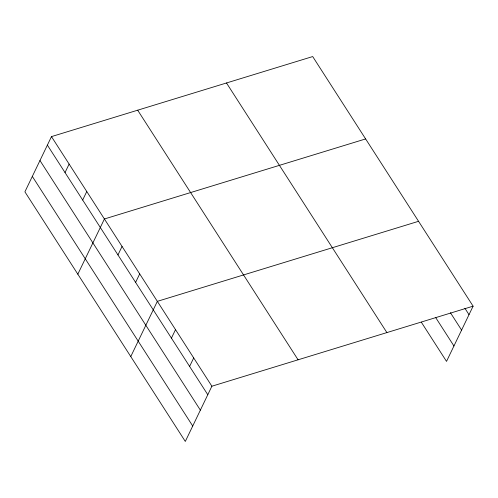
<?xml version="1.0" encoding="UTF-8"?>
<svg xmlns="http://www.w3.org/2000/svg" width="498" height="498" viewBox="0 0 498 498"><rect width="100%" height="100%" fill="white"/><g stroke="black" fill="none" stroke-linecap="round" stroke-linejoin="round"><path stroke-width="0.75" d="M51.475 136.608L24.9 191.83L185.306 441.44L211.88 386.218L473.1 306.17L312.694 56.56L51.475 136.608L211.88 386.218M65.026 172.563L69.122 164.066M82.674 200.022L86.764 191.518M77.831 274.199L104.412 218.977L365.632 138.93M117.964 254.939L122.054 246.435M135.605 282.397L139.701 273.894M130.769 356.574L157.343 301.352L418.563 221.305M171.43 338.142L175.52 329.639M189.607 366.428L193.703 357.925M473.1 306.17L446.525 361.392L421.32 322.175M464.877 308.243L469.01 314.674M450.435 312.732L461.59 330.093M435.762 317.687L453.946 345.979M226.49 82.973L386.896 332.589M137.678 110.189L298.084 359.805M47.385 145.111L207.791 394.721M39.965 160.524L200.37 410.14M32.32 176.41L192.726 426.02"/></g></svg>
